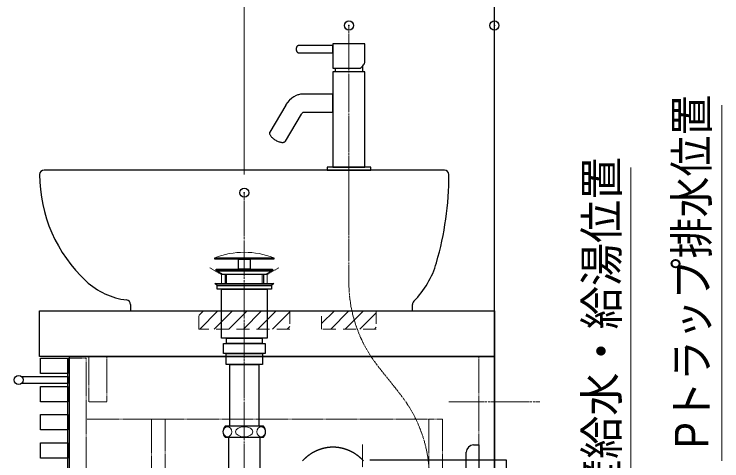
# Model space of a CAD drawing. Units: millimetres, scale not verified. Extents: x -6062 to 6062, y -3045 to 3045.
# Drawn here: x -1246 to -468, y -1495 to -1004 of the extents above; entities that cross this region are included whole.
import ezdxf
from ezdxf.enums import TextEntityAlignment as Align

# ---------------------------------------------------------------- set-up
doc = ezdxf.new("R2010")
doc.units = ezdxf.units.MM
doc.header["$LTSCALE"] = 20
doc.header["$PDMODE"] = 32
doc.header["$PDSIZE"] = 10
doc.linetypes.add('USER1', pattern=[1.11, 0.71, -0.4])
doc.linetypes.add('USER3', pattern=[2.91, 1.76, -0.4, 0.35, -0.4])
for name, color, linetype, lineweight in [('0-1_2寸法-1', 7, 'Continuous', 15), ('0-4_5ボウル・キャビネット', 7, 'Continuous', 15), ('0-5_2寸法-2', 7, 'Continuous', 15), ('0-8_4給排水', 7, 'Continuous', 30)]:
    doc.layers.add(name, color=color, linetype=linetype, lineweight=lineweight)
doc.layers.add('0-3_Defpoints', color=7, linetype='Continuous')
doc.styles.add('ＭＳ Ｐゴシック', font='')
doc.styles.get('ＭＳ Ｐゴシック').set_extended_font_data('MS PGothic')

# ---------------------------------------------------------------- blocks, each defined once
blk = doc.blocks.new('グループ-11')
at = {"layer": '0-8_4給排水', "linetype": 'USER3', "lineweight": 15}
for p, q in [((15900, -24000), (15900, -32720)), ((18500, -41500), (18500, -29540))]:
    blk.add_line(p, q, dxfattribs=at)
at = {"layer": '0-8_4給排水'}
for p, q in [((15480, -25800), (15480, -26000)), ((16320, -25800), (16320, -26000)), ((16319.8, -29140), (15480.2, -29140)), ((15480.8, -29380), (16319.2, -29380)), ((20780, -30690), (20780, -29710))]:
    blk.add_line(p, q, dxfattribs=at)
at = {"layer": '0-8_4給排水', "lineweight": 5}
for p, q in [((15510, -25800), (15510, -26000)), ((16290, -25800), (16290, -26000))]:
    blk.add_line(p, q, dxfattribs=at)
at = {"layer": '0-8_4給排水'}
for points in [[(15250, -25430), (16550, -25430), (16550, -25460), (15250, -25460)], [(15770, -25460), (16030, -25460), (16030, -25680), (15770, -25680)], [(15280, -25680), (16520, -25680), (16520, -25720), (15280, -25720)], [(15420, -25800), (15280, -25720), (16520, -25720), (16380, -25800)], [(15300, -26040), (15250, -26000), (16550, -26000), (16500, -26040)], [(15300, -26040), (16500, -26040), (16500, -26120), (15300, -26120)], [(15400, -26120), (16400, -26120), (16400, -27200), (15400, -27200)], [(15510, -27200), (16290, -27200), (16290, -27320), (15510, -27320)], [(15440, -27320), (16360, -27320), (16360, -27540), (15440, -27540)], [(15500, -27540), (16300, -27540), (16300, -27780), (15500, -27780)], [(15580, -27780), (16220, -27780), (16220, -29140), (15580, -29140)]]:
    blk.add_lwpolyline(points, close=True, dxfattribs=at)
for points in [[(15580, -31080), (15580, -30280), (15560, -30180), (15560, -29380), (16240, -29380), (16240, -30180), (16220, -30280), (16220, -31080)], [(20940, -29550), (21060, -29550), (21060, -30850), (20940, -30850)], [(17550.2, -29652.9), (17545.8, -29654.5), (17541.3, -29656.2), (17536.9, -29657.8), (17532.4, -29659.5), (17528, -29661.2), (17523.6, -29663), (17519.2, -29664.8), (17514.8, -29666.5), (17510.4, -29668.4), (17506, -29670.2), (17501.6, -29672.1), (17497.2, -29673.9), (17492.9, -29675.9), (17488.5, -29677.8), (17484.2, -29679.8), (17479.8, -29681.7), (17475.5, -29683.7), (17471.2, -29685.8), (17466.9, -29687.8), (17462.6, -29689.9), (17458.3, -29692), (17454, -29694.1), (17449.7, -29696.3), (17445.4, -29698.4), (17441.2, -29700.6), (17436.9, -29702.8), (17432.7, -29705), (17428.5, -29707.3), (17424.3, -29709.6), (17420.1, -29711.9), (17415.9, -29714.2), (17411.7, -29716.6), (17407.5, -29718.9), (17403.3, -29721.3), (17399.2, -29723.7), (17395, -29726.2), (17390.9, -29728.6), (17386.8, -29731.1), (17382.6, -29733.6)], [(17728.4, -29608.5), (17723.8, -29609.2), (17719.1, -29609.9), (17714.5, -29610.6), (17709.8, -29611.3), (17705.2, -29612.1), (17700.6, -29612.9), (17695.9, -29613.7), (17691.3, -29614.6), (17686.7, -29615.4), (17682.1, -29616.3), (17677.4, -29617.2), (17672.8, -29618.2), (17668.2, -29619.1), (17663.6, -29620.1), (17659, -29621.1), (17654.4, -29622.2), (17649.8, -29623.2), (17645.2, -29624.3), (17640.7, -29625.5), (17636.1, -29626.6), (17631.5, -29627.8), (17626.9, -29628.9), (17622.4, -29630.2), (17617.8, -29631.4), (17613.3, -29632.7), (17608.7, -29633.9), (17604.2, -29635.3), (17599.7, -29636.6), (17595.1, -29637.9), (17590.6, -29639.3), (17586.1, -29640.7), (17581.6, -29642.2), (17577.1, -29643.6), (17572.6, -29645.1), (17568.1, -29646.6), (17563.6, -29648.1), (17559.1, -29649.7), (17554.7, -29651.3), (17550.2, -29652.9)], [(17910.9, -29602.1), (17906.2, -29601.8), (17901.6, -29601.5), (17896.9, -29601.3), (17892.2, -29601), (17887.5, -29600.8), (17882.8, -29600.6), (17878.1, -29600.5), (17873.4, -29600.3), (17868.8, -29600.2), (17864.1, -29600.1), (17859.4, -29600.1), (17854.7, -29600), (17850, -29600), (17845.3, -29600), (17840.6, -29600.1), (17835.9, -29600.1), (17831.2, -29600.2), (17826.6, -29600.3), (17821.9, -29600.5), (17817.2, -29600.6), (17812.5, -29600.8), (17807.8, -29601), (17803.1, -29601.3), (17798.4, -29601.5), (17793.8, -29601.8), (17789.1, -29602.1), (17784.4, -29602.5), (17779.7, -29602.8), (17775.1, -29603.2), (17770.4, -29603.6), (17765.7, -29604.1), (17761, -29604.6), (17756.4, -29605), (17751.7, -29605.6), (17747, -29606.1), (17742.4, -29606.7), (17737.7, -29607.3), (17733.1, -29607.9), (17728.4, -29608.5)], [(18091.3, -29633.9), (18086.7, -29632.7), (18082.2, -29631.4), (18077.6, -29630.2), (18073.1, -29628.9), (18068.5, -29627.8), (18063.9, -29626.6), (18059.3, -29625.5), (18054.8, -29624.3), (18050.2, -29623.2), (18045.6, -29622.2), (18041, -29621.1), (18036.4, -29620.1), (18031.8, -29619.1), (18027.2, -29618.2), (18022.6, -29617.2), (18017.9, -29616.3), (18013.3, -29615.4), (18008.7, -29614.6), (18004.1, -29613.7), (17999.4, -29612.9), (17994.8, -29612.1), (17990.2, -29611.3), (17985.5, -29610.6), (17980.9, -29609.9), (17976.2, -29609.2), (17971.6, -29608.5), (17966.9, -29607.9), (17962.3, -29607.3), (17957.6, -29606.7), (17953, -29606.1), (17948.3, -29605.6), (17943.6, -29605), (17939, -29604.6), (17934.3, -29604.1), (17929.6, -29603.6), (17924.9, -29603.2), (17920.3, -29602.8), (17915.6, -29602.5), (17910.9, -29602.1)], [(18263.1, -29702.8), (18258.8, -29700.6), (18254.6, -29698.4), (18250.3, -29696.3), (18246, -29694.1), (18241.7, -29692), (18237.4, -29689.9), (18233.1, -29687.8), (18228.8, -29685.8), (18224.5, -29683.7), (18220.2, -29681.7), (18215.8, -29679.8), (18211.5, -29677.8), (18207.1, -29675.9), (18202.8, -29673.9), (18198.4, -29672.1), (18194, -29670.2), (18189.6, -29668.4), (18185.2, -29666.5), (18180.8, -29664.8), (18176.4, -29663), (18172, -29661.2), (18167.6, -29659.5), (18163.1, -29657.8), (18158.7, -29656.2), (18154.2, -29654.5), (18149.8, -29652.9), (18145.3, -29651.3), (18140.9, -29649.7), (18136.4, -29648.1), (18131.9, -29646.6), (18127.4, -29645.1), (18122.9, -29643.6), (18118.4, -29642.2), (18113.9, -29640.7), (18109.4, -29639.3), (18104.9, -29637.9), (18100.3, -29636.6), (18095.8, -29635.3), (18091.3, -29633.9)], [(18420.2, -29806.3), (18416.4, -29803.3), (18412.6, -29800.2), (18408.8, -29797.2), (18404.9, -29794.2), (18401.1, -29791.2), (18397.2, -29788.3), (18393.3, -29785.3), (18389.4, -29782.4), (18385.5, -29779.5), (18381.6, -29776.6), (18377.7, -29773.8), (18373.8, -29771), (18369.8, -29768.2), (18365.8, -29765.4), (18361.9, -29762.6), (18357.9, -29759.9), (18353.9, -29757.1), (18349.9, -29754.4), (18345.8, -29751.8), (18341.8, -29749.1), (18337.8, -29746.5), (18333.7, -29743.9), (18329.6, -29741.3), (18325.6, -29738.7), (18321.5, -29736.2), (18317.4, -29733.6), (18313.2, -29731.1), (18309.1, -29728.6), (18305, -29726.2), (18300.8, -29723.7), (18296.7, -29721.3), (18292.5, -29718.9), (18288.3, -29716.6), (18284.1, -29714.2), (18279.9, -29711.9), (18275.7, -29709.6), (18271.5, -29707.3), (18267.3, -29705), (18263.1, -29702.8)], [(17231.6, -29847.9), (17228, -29851.2), (17224.4, -29854.6), (17220.9, -29858), (17217.3, -29861.4), (17213.8, -29864.8), (17210.2, -29868.2), (17206.7, -29871.7), (17203.2, -29875.1), (17199.7, -29878.6), (17196.3, -29882.1), (17192.8, -29885.7), (17189.4, -29889.2), (17185.9, -29892.8), (17182.5, -29896.3), (17179.1, -29899.9)], [(17382.6, -29733.6), (17378.5, -29736.2), (17374.4, -29738.7), (17370.4, -29741.3), (17366.3, -29743.9), (17362.2, -29746.5), (17358.2, -29749.1), (17354.2, -29751.8), (17350.1, -29754.4), (17346.1, -29757.1), (17342.1, -29759.9), (17338.1, -29762.6), (17334.2, -29765.4), (17330.2, -29768.2), (17326.2, -29771), (17322.3, -29773.8), (17318.4, -29776.6), (17314.5, -29779.5), (17310.6, -29782.4), (17306.7, -29785.3), (17302.8, -29788.3), (17298.9, -29791.2), (17295.1, -29794.2), (17291.2, -29797.2), (17287.4, -29800.2), (17283.6, -29803.3), (17279.8, -29806.3), (17276, -29809.4), (17272.2, -29812.5), (17268.5, -29815.6), (17264.7, -29818.7), (17261, -29821.9), (17257.3, -29825.1), (17253.6, -29828.3), (17249.9, -29831.5), (17246.2, -29834.7), (17242.6, -29838), (17238.9, -29841.3), (17235.3, -29844.6), (17231.6, -29847.9)], [(18520.9, -29899.9), (18517.5, -29896.3), (18514.1, -29892.8), (18510.6, -29889.2), (18507.2, -29885.7), (18503.7, -29882.1), (18500.3, -29878.6), (18496.8, -29875.1), (18493.3, -29871.7), (18489.8, -29868.2), (18486.2, -29864.8), (18482.7, -29861.4), (18479.1, -29858), (18475.6, -29854.6), (18472, -29851.2), (18468.4, -29847.9), (18464.7, -29844.6), (18461.1, -29841.3), (18457.4, -29838), (18453.8, -29834.7), (18450.1, -29831.5), (18446.4, -29828.3), (18442.7, -29825.1), (18439, -29821.9), (18435.3, -29818.7), (18431.5, -29815.6), (18427.8, -29812.5), (18424, -29809.4), (18420.2, -29806.3)], [(18660, -29880), (21660, -29880), (21660, -30520), (18660, -30520)]]:
    blk.add_lwpolyline(points, dxfattribs=at)
at = {"layer": '0-8_4給排水', "lineweight": 15}
blk.add_arc((15900, -27130.4), 1820.4, 69.08018, 110.91982, dxfattribs=at)
at = {"layer": '0-8_4給排水'}
for centre, radius, start, end in [((15598.5, -29259.7), 168.3, 134.66665, 180.15554), ((16201.5, -29259.7), 168.3, 359.84446, 45.33335), ((15598.5, -29259.7), 168.3, 180.1498, 225.63883), ((16201.5, -29259.7), 168.3, 314.36117, 359.8502), ((20940, -29710), 160, 90, 180)]:
    blk.add_arc(centre, radius, start, end, dxfattribs=at)
at = {"layer": '0-8_4給排水', "lineweight": 15}
for centre, major_axis, ratio in [((15530, -29260), (0, 110), 0.863636), ((15900, -29260), (190, 0), 0.578947), ((16270, -29260), (0, 110), 0.863636)]:
    blk.add_ellipse(centre, major_axis=major_axis, ratio=ratio, dxfattribs=at)
blk = doc.blocks.new('グループ-17')
at = {"layer": '0-4_5ボウル・キャビネット', "lineweight": 30}
blk.add_line((20300, -23500), (11500, -23500), dxfattribs=at)
at = {"layer": '0-4_5ボウル・キャビネット', "linetype": 'USER1'}
blk.add_lwpolyline([(16657.9, -25651.1), (16400, -25800), (16400, -26000), (15400, -26000), (15400, -25800), (15142.1, -25651.1)], dxfattribs=at)
at = {"layer": '0-4_5ボウル・キャビネット', "lineweight": 30}
blk.add_lwpolyline([(13400, -26459.4), (13400, -26600), (19600, -26600), (19600, -26459.4)], dxfattribs=at)
for centre, radius, start, end in [((11500, -23600), 100, 90, 180), ((14600, -23600), 3200, 180, 227.12603), ((13400, -23600), 7000, 343.91454, 0), ((20300, -23600), 100, 0, 90), ((18204.2, -24985.4), 2000, 315.41935, 343.91454), ((13511.4, -24772.6), 1600, 227.12603, 262.85732), ((13300, -26459.4), 100, 0, 82.85732), ((19700, -26459.4), 100, 135.41935, 180)]:
    blk.add_arc(centre, radius, start, end, dxfattribs=at)
blk = doc.blocks.new('グループ-23')
at = {"layer": '0-8_4給排水', "linetype": 'USER3', "lineweight": 15}
blk.add_line((18200, -24500), (18200, -20320), dxfattribs=at)
at = {"layer": '0-8_4給排水'}
for p, q in [((17900, -21260), (17900, -21340)), ((18500, -21210.9), (18500, -21340))]:
    blk.add_line(p, q, dxfattribs=at)
for points in [[(17850, -20920), (17850, -20760), (17096.9, -20760), (17091.8, -20760.3), (17086.6, -20761.3), (17081.3, -20763.1), (17076.1, -20765.6), (17070.9, -20768.9), (17066, -20773), (17061.3, -20777.9), (17056.9, -20783.4), (17053, -20789.6), (17049.6, -20796.2), (17046.7, -20803.3), (17044.3, -20810.6), (17042.5, -20818), (17041.3, -20825.4), (17040.6, -20832.8), (17040.3, -20840), (17040.6, -20847.2), (17041.3, -20854.6), (17042.5, -20862), (17044.3, -20869.4), (17046.7, -20876.7), (17049.6, -20883.8), (17053, -20890.4), (17056.9, -20896.6), (17061.3, -20902.1), (17066, -20907), (17070.9, -20911.1), (17076.1, -20914.4), (17081.3, -20916.9), (17086.6, -20918.7), (17091.8, -20919.7), (17096.9, -20920)], [(17850, -20920), (17850, -21260), (18447.5, -21260), (18469.2, -21241.4), (18488.8, -21222.9), (18505.9, -21204.6), (18520.4, -21186.7), (18532.3, -21169.2), (18541.3, -21152.3), (18547.2, -21136.2), (18549.9, -21121.1), (18550, -20720), (17850, -20720), (17850, -20760)], [(17850, -22228), (17850, -23440), (18550, -23440), (18550, -21340), (17850, -21340), (17850, -21828)], [(17720, -23500), (18680, -23500), (18680, -23440), (17720, -23440)]]:
    blk.add_lwpolyline(points, close=True, dxfattribs=at)
for points in [[(16805.5, -22863.2), (17156.8, -22271.2), (17165.4, -22258.3), (17177.4, -22244.3), (17186.8, -22235.7), (17194.2, -22230.5), (17196.6, -22229.3), (17200.3, -22228), (17850, -22228), (17850, -21828), (17200.5, -21828), (17187.8, -21828.8), (17146.1, -21831.7), (17133.2, -21834.3), (17092, -21842.9), (17079.5, -21847.2), (17039.4, -21861.5), (16989.1, -21887.1), (16946, -21916.8), (16936, -21924), (16896.2, -21960), (16888, -21968.3), (16850.9, -22011.2), (16817, -22061.3), (16811.8, -22069.2), (16810.6, -22071.1), (16459, -22663.6), (16455.7, -22672.5), (16454.2, -22682.4), (16454.6, -22693.1), (16456.9, -22704.4), (16460.9, -22716.1), (16466.5, -22728), (16473.5, -22740), (16481.7, -22751.9), (16490.9, -22763.4), (16501.2, -22775), (16512.9, -22786.8), (16526.1, -22798.8), (16540.7, -22810.7)], [(16540.7, -22810.7), (16556.4, -22822.5), (16573.2, -22833.8), (16590.8, -22844.5), (16608.9, -22854.3), (16627.3, -22863.2), (16645.6, -22871), (16663.6, -22877.6), (16681, -22883), (16697.5, -22887), (16713.1, -22889.8), (16727.5, -22891.5), (16740.6, -22892), (16752.9, -22891.5), (16764.6, -22889.8), (16775.4, -22887), (16785.1, -22883), (16793.5, -22877.6), (16800.4, -22871), (16805.5, -22863.2)]]:
    blk.add_lwpolyline(points, dxfattribs=at)
at = {"layer": '0-8_4給排水', "linetype": 'USER3', "lineweight": 15}
for points in [[(18200, -25974.5), (18200, -25453.5), (18200, -23500)], [(19327, -28432.2), (19301.5, -28400), (18868.5, -27853.5), (18843, -27821.3)]]:
    blk.add_lwpolyline(points, dxfattribs=at)
for centre, start, end in [((21173.9, -25974.5), 180, 218.39089), ((16996.1, -30279.1), 0, 38.39089)]:
    blk.add_arc(centre, 2973.9, start, end, dxfattribs=at)
blk = doc.blocks.new('グループ-37')
at = {"layer": '0-4_5ボウル・キャビネット'}
blk.add_line((12020, -27640), (12020, -30740), dxfattribs=at)
at = {"layer": '0-4_5ボウル・キャビネット', "linetype": 'USER1'}
for p, q in [((21060, -27600), (21060, -36900)), ((12420, -28980), (13860, -28980)), ((14160, -28980), (19960, -28980))]:
    blk.add_line(p, q, dxfattribs=at)
at = {"layer": '0-4_5ボウル・キャビネット', "lineweight": 30}
for points in [[(11400, -26600), (21400, -26600), (21400, -27600), (11400, -27600)], [(11420, -27640), (12020, -27640), (12020, -27980), (11420, -27980)], [(12060, -27600), (21400, -27600), (21400, -37300), (12060, -37300)], [(11420, -28260), (12020, -28260), (12020, -28600), (11420, -28600)], [(11420, -28880), (12020, -28880), (12020, -29220), (11420, -29220)], [(11420, -29500), (12020, -29500), (12020, -29840), (11420, -29840)]]:
    blk.add_lwpolyline(points, close=True, dxfattribs=at)
for points in [[(12060, -32320), (12020, -32320), (12020, -27640), (12060, -27640)], [(11000, -28040), (12020, -28040), (12020, -28200), (11000, -28200)]]:
    blk.add_lwpolyline(points, dxfattribs=at)
at = {"layer": '0-4_5ボウル・キャビネット', "linetype": 'USER1'}
blk.add_lwpolyline([(12060, -32320), (12420, -32320), (12420, -27640), (12060, -27640)], dxfattribs=at)
for points in [[(12480, -27600), (12880, -27600), (12880, -28600), (12480, -28600)], [(13860, -28980), (14160, -28980), (14160, -31680), (13860, -31680)], [(19960, -28980), (20260, -28980), (20260, -31680), (19960, -31680)]]:
    blk.add_lwpolyline(points, close=True, dxfattribs=at)
at = {"layer": '0-4_5ボウル・キャビネット', "lineweight": 30}
blk.add_circle((10940, -28120), 100, dxfattribs=at)
blk = doc.blocks.new('グループ-38')
at = {"layer": '0-4_5ボウル・キャビネット', "lineweight": 30}
blk.add_line((21400, -40400), (21400, -15400), dxfattribs=at)
at = {"layer": '0-4_5ボウル・キャビネット', "linetype": 'USER3'}
blk.add_line((22400, -28600), (20400, -28600), dxfattribs=at)
at = {"layer": '0-4_5ボウル・キャビネット'}
blk.add_blockref('グループ-37', (0, 0), dxfattribs=at)

msp = doc.modelspace()

# ---------------------------------------------------------------- linework, layer by layer
at = {"layer": '0-1_2寸法-1'}
msp.add_line((-992.5, -1180), (-992.5, -870), dxfattribs=at)
at = {"layer": '0-3_Defpoints'}
for p in [(-877.5, -1016), (-717.5, -1016), (-992.5, -1200)]:
    msp.add_point(p, dxfattribs=at)
at = {"layer": '0-4_5ボウル・キャビネット'}
for p, q in [((-1042.5, -1335), (-1037.5, -1330)), ((-1041.5, -1350), (-1021.5, -1330)), ((-1025.5, -1350), (-1005.5, -1330)), ((-1009.5, -1350), (-989.5, -1330)), ((-993.5, -1350), (-973.5, -1330)), ((-977.5, -1350), (-957.5, -1330)), ((-907.5, -1344), (-893.5, -1330)), ((-897.5, -1350), (-877.5, -1330)), ((-881.5, -1350), (-861.5, -1330)), ((-961.5, -1350), (-942.5, -1331)), ((-865.5, -1350), (-847.5, -1332)), ((-945.5, -1350), (-942.5, -1347)), ((-849.5, -1350), (-847.5, -1348))]:
    msp.add_line(p, q, dxfattribs=at)
at = {"layer": '0-4_5ボウル・キャビネット', "linetype": 'USER1'}
for points in [[(-1042.5, -1350), (-1042.5, -1330), (-942.5, -1330), (-942.5, -1350)], [(-907.5, -1350), (-907.5, -1330), (-847.5, -1330), (-847.5, -1350)]]:
    msp.add_lwpolyline(points, close=True, dxfattribs=at)
at = {"layer": '0-5_2寸法-2'}
for p, q in [((-467.5, -1494.99), (-467.5, -1103.51)), ((-567.5, -1554.99), (-567.5, -1172.35))]:
    msp.add_line(p, q, dxfattribs=at)

# ---------------------------------------------------------------- block references
at = {"layer": '0-4_5ボウル・キャビネット', "xscale": 0.05, "yscale": 0.05}
for name in ['グループ-38', 'グループ-17']:
    msp.add_blockref(name, (-1787.5, 0), dxfattribs=at)
at = {"layer": '0-8_4給排水', "xscale": 0.05, "yscale": 0.05}
for name in ['グループ-23', 'グループ-11']:
    msp.add_blockref(name, (-1787.5, 0), dxfattribs=at)

# ---------------------------------------------------------------- texts
at = {"layer": '0-5_2寸法-2', "style": 'ＭＳ Ｐゴシック'}
for s, width, p in [('Pトラップ排水位置', 0.9, (-471.48, -1481.01)), ('壁給水・給湯位置', 0.95, (-570.42, -1540.42))]:
    msp.add_text(s, height=36.66, rotation=90, dxfattribs=dict(at, width=width)).set_placement(p, align=Align.BOTTOM_LEFT)

doc.saveas('drawing.dxf')
